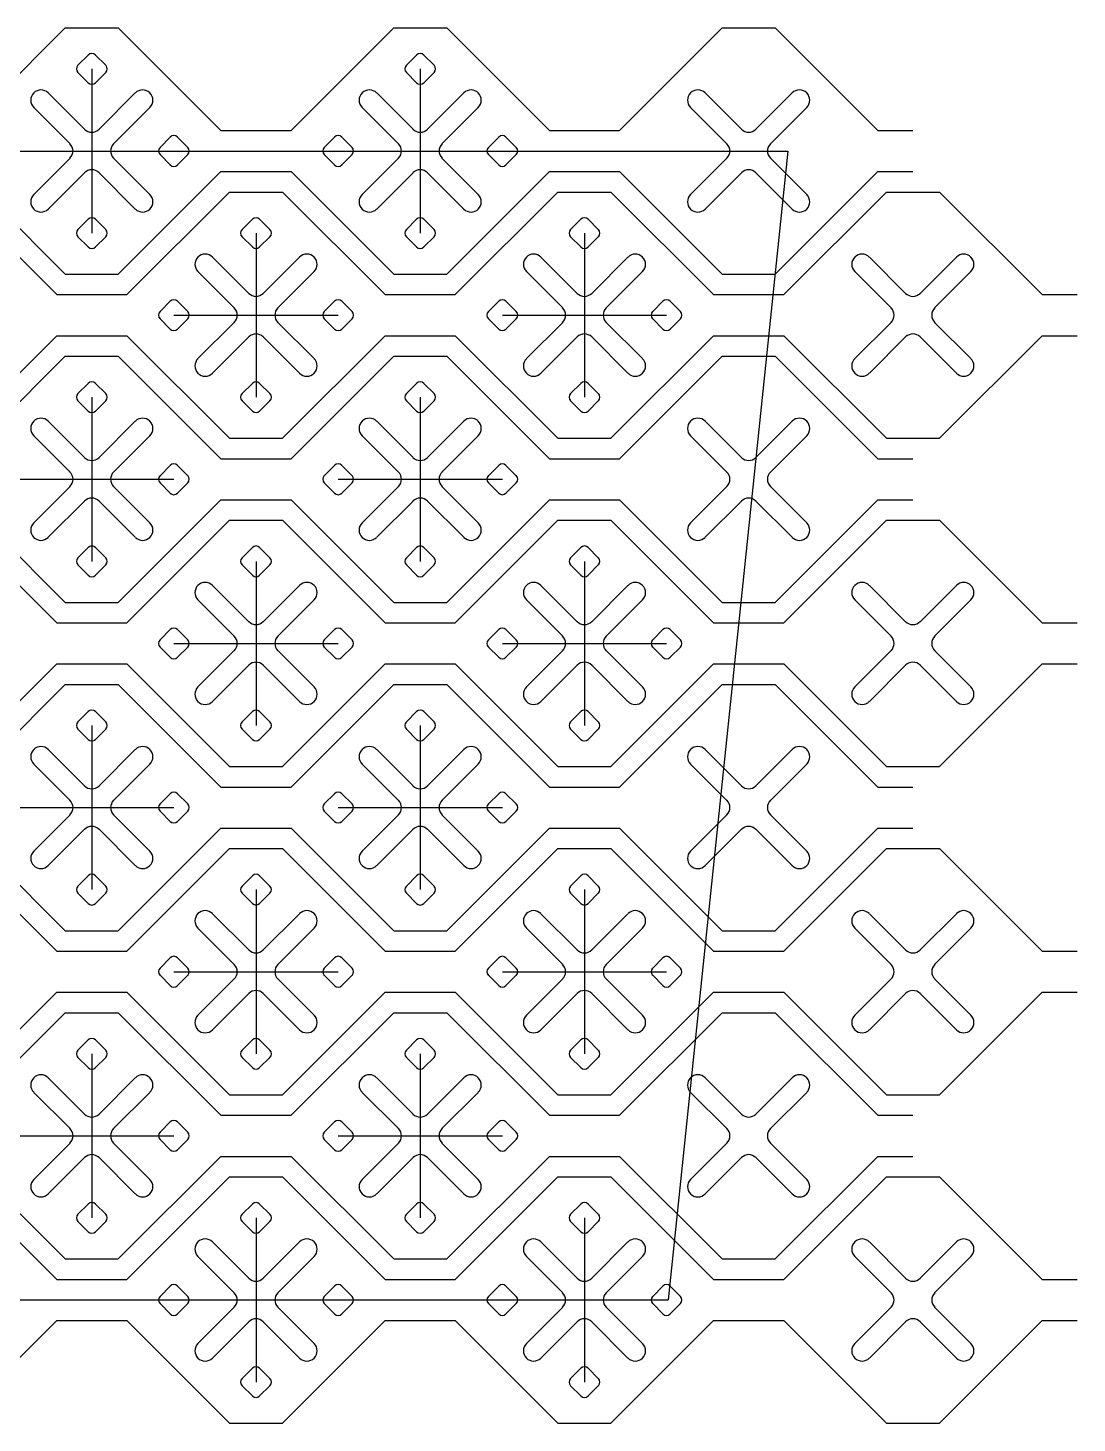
# Model space of a CAD drawing. Extents: x 78 to 102, y -3.5 to 13.5.
# Drawn here: x 89.22 to 102, y -3.5 to 13.5 of the extents above; entities that cross this region are included whole.
import ezdxf

# ---------------------------------------------------------------- set-up
doc = ezdxf.new("R2010")
doc.units = 0
doc.header["$MEASUREMENT"] = 0
doc.layers.add('LAYER1', color=7, linetype='Continuous')

msp = doc.modelspace()

# ---------------------------------------------------------------- linework, layer by layer
at = {"layer": 'LAYER1', "color": 7, "linetype": 'Continuous', "lineweight": 25}
for p, q in [((88.427, 12.25), (89.677, 13.5)), ((89.677, 13.5), (90.323, 13.5)), ((90.323, 13.5), (91.573, 12.25)), ((92.427, 12.25), (93.677, 13.5)), ((93.677, 13.5), (94.323, 13.5)), ((94.323, 13.5), (95.573, 12.25)), ((96.427, 12.25), (97.677, 13.5)), ((97.677, 13.5), (98.323, 13.5)), ((98.323, 13.5), (99.573, 12.25)), ((89.831, 13.044), (89.956, 13.169)), ((90.044, 13.169), (90.169, 13.044)), ((93.831, 13.044), (93.956, 13.169)), ((94.044, 13.169), (94.169, 13.044)), ((89.956, 12.831), (89.831, 12.956)), ((90, 13), (90, 11)), ((90.169, 12.956), (90.044, 12.831)), ((93.956, 12.831), (93.831, 12.956)), ((94, 13), (94, 11)), ((94.169, 12.956), (94.044, 12.831)), ((89.47, 12.707), (89.912, 12.265)), ((90.53, 12.707), (90.088, 12.265)), ((93.47, 12.707), (93.912, 12.265)), ((94.53, 12.707), (94.088, 12.265)), ((97.47, 12.707), (97.912, 12.265)), ((98.53, 12.707), (98.088, 12.265)), ((89.293, 12.53), (89.735, 12.088)), ((90.707, 12.53), (90.265, 12.088)), ((93.293, 12.53), (93.735, 12.088)), ((94.707, 12.53), (94.265, 12.088)), ((97.293, 12.53), (97.735, 12.088)), ((98.707, 12.53), (98.265, 12.088)), ((91.573, 12.25), (92, 12.25)), ((92, 12.25), (92.427, 12.25)), ((95.573, 12.25), (96, 12.25)), ((96, 12.25), (96.427, 12.25)), ((99.573, 12.25), (100, 12.25)), ((90.831, 12.044), (90.956, 12.169)), ((91.044, 12.169), (91.169, 12.044)), ((92.831, 12.044), (92.956, 12.169)), ((93.044, 12.169), (93.169, 12.044)), ((94.831, 12.044), (94.956, 12.169)), ((95.044, 12.169), (95.169, 12.044)), ((81.521, 12), (98.479, 12)), ((89, 12), (91, 12)), ((89.293, 11.47), (89.735, 11.912)), ((90.707, 11.47), (90.265, 11.912)), ((90.956, 11.831), (90.831, 11.956)), ((91.169, 11.956), (91.044, 11.831)), ((92.956, 11.831), (92.831, 11.956)), ((93, 12), (95, 12)), ((93.169, 11.956), (93.044, 11.831)), ((93.293, 11.47), (93.735, 11.912)), ((94.707, 11.47), (94.265, 11.912)), ((94.956, 11.831), (94.831, 11.956)), ((95.169, 11.956), (95.044, 11.831)), ((98.479, 12), (97.021, -2)), ((97.293, 11.47), (97.735, 11.912)), ((98.707, 11.47), (98.265, 11.912)), ((89.677, 10.5), (88.427, 11.75)), ((89.47, 11.293), (89.912, 11.735)), ((90.53, 11.293), (90.088, 11.735)), ((91.573, 11.75), (90.323, 10.5)), ((91.573, 11.75), (92, 11.75)), ((92, 11.75), (92.427, 11.75)), ((93.677, 10.5), (92.427, 11.75)), ((93.47, 11.293), (93.912, 11.735)), ((94.53, 11.293), (94.088, 11.735)), ((95.573, 11.75), (94.323, 10.5)), ((95.573, 11.75), (96, 11.75)), ((96, 11.75), (96.427, 11.75)), ((97.677, 10.5), (96.427, 11.75)), ((97.47, 11.293), (97.912, 11.735)), ((98.53, 11.293), (98.088, 11.735)), ((99.573, 11.75), (98.323, 10.5)), ((99.573, 11.75), (100, 11.75)), ((88.323, 11.5), (89.573, 10.25)), ((90.427, 10.25), (91.677, 11.5)), ((91.677, 11.5), (92.323, 11.5)), ((92.323, 11.5), (93.573, 10.25)), ((94.427, 10.25), (95.677, 11.5)), ((95.677, 11.5), (96.323, 11.5)), ((96.323, 11.5), (97.573, 10.25)), ((98.427, 10.25), (99.677, 11.5)), ((99.677, 11.5), (100.323, 11.5)), ((100.323, 11.5), (101.573, 10.25)), ((89.831, 11.044), (89.956, 11.169)), ((90.044, 11.169), (90.169, 11.044)), ((91.831, 11.044), (91.956, 11.169)), ((92.044, 11.169), (92.169, 11.044)), ((93.831, 11.044), (93.956, 11.169)), ((94.044, 11.169), (94.169, 11.044)), ((95.831, 11.044), (95.956, 11.169)), ((96.044, 11.169), (96.169, 11.044)), ((89.956, 10.831), (89.831, 10.956)), ((90.169, 10.956), (90.044, 10.831)), ((91.956, 10.831), (91.831, 10.956)), ((92, 11), (92, 9)), ((92.169, 10.956), (92.044, 10.831)), ((93.956, 10.831), (93.831, 10.956)), ((94.169, 10.956), (94.044, 10.831)), ((95.956, 10.831), (95.831, 10.956)), ((96, 11), (96, 9)), ((96.169, 10.956), (96.044, 10.831)), ((91.47, 10.707), (91.912, 10.265)), ((92.53, 10.707), (92.088, 10.265)), ((95.47, 10.707), (95.912, 10.265)), ((96.53, 10.707), (96.088, 10.265)), ((99.47, 10.707), (99.912, 10.265)), ((100.53, 10.707), (100.088, 10.265)), ((89.677, 10.5), (90.323, 10.5)), ((91.293, 10.53), (91.735, 10.088)), ((92.707, 10.53), (92.265, 10.088)), ((93.677, 10.5), (94.323, 10.5)), ((95.293, 10.53), (95.735, 10.088)), ((96.707, 10.53), (96.265, 10.088)), ((97.677, 10.5), (98.323, 10.5)), ((99.293, 10.53), (99.735, 10.088)), ((100.707, 10.53), (100.265, 10.088)), ((89.573, 10.25), (90, 10.25)), ((90, 10.25), (90.427, 10.25)), ((93.573, 10.25), (94, 10.25)), ((94, 10.25), (94.427, 10.25)), ((97.573, 10.25), (98, 10.25)), ((98, 10.25), (98.427, 10.25)), ((101.573, 10.25), (102, 10.25)), ((90.831, 10.044), (90.956, 10.169)), ((91.044, 10.169), (91.169, 10.044)), ((92.831, 10.044), (92.956, 10.169)), ((93.044, 10.169), (93.169, 10.044)), ((94.831, 10.044), (94.956, 10.169)), ((95.044, 10.169), (95.169, 10.044)), ((96.831, 10.044), (96.956, 10.169)), ((97.044, 10.169), (97.169, 10.044)), ((90.956, 9.831), (90.831, 9.956)), ((91, 10), (93, 10)), ((91.169, 9.956), (91.044, 9.831)), ((91.293, 9.47), (91.735, 9.912)), ((92.707, 9.47), (92.265, 9.912)), ((92.956, 9.831), (92.831, 9.956)), ((93.169, 9.956), (93.044, 9.831)), ((94.956, 9.831), (94.831, 9.956)), ((95, 10), (97, 10)), ((95.169, 9.956), (95.044, 9.831)), ((95.293, 9.47), (95.735, 9.912)), ((96.707, 9.47), (96.265, 9.912)), ((96.956, 9.831), (96.831, 9.956)), ((97.169, 9.956), (97.044, 9.831)), ((99.293, 9.47), (99.735, 9.912)), ((100.707, 9.47), (100.265, 9.912)), ((89.573, 9.75), (88.323, 8.5)), ((89.573, 9.75), (90, 9.75)), ((90, 9.75), (90.427, 9.75)), ((91.677, 8.5), (90.427, 9.75)), ((91.47, 9.293), (91.912, 9.735)), ((92.53, 9.293), (92.088, 9.735)), ((93.573, 9.75), (92.323, 8.5)), ((93.573, 9.75), (94, 9.75)), ((94, 9.75), (94.427, 9.75)), ((95.677, 8.5), (94.427, 9.75)), ((95.47, 9.293), (95.912, 9.735)), ((96.53, 9.293), (96.088, 9.735)), ((97.573, 9.75), (96.323, 8.5)), ((97.573, 9.75), (98, 9.75)), ((98, 9.75), (98.427, 9.75)), ((99.677, 8.5), (98.427, 9.75)), ((99.47, 9.293), (99.912, 9.735)), ((100.53, 9.293), (100.088, 9.735)), ((101.573, 9.75), (100.323, 8.5)), ((101.573, 9.75), (102, 9.75)), ((88.427, 8.25), (89.677, 9.5)), ((89.677, 9.5), (90.323, 9.5)), ((90.323, 9.5), (91.573, 8.25)), ((92.427, 8.25), (93.677, 9.5)), ((93.677, 9.5), (94.323, 9.5)), ((94.323, 9.5), (95.573, 8.25)), ((96.427, 8.25), (97.677, 9.5)), ((97.677, 9.5), (98.323, 9.5)), ((98.323, 9.5), (99.573, 8.25)), ((89.831, 9.044), (89.956, 9.169)), ((90.044, 9.169), (90.169, 9.044)), ((91.831, 9.044), (91.956, 9.169)), ((92.044, 9.169), (92.169, 9.044)), ((93.831, 9.044), (93.956, 9.169)), ((94.044, 9.169), (94.169, 9.044)), ((95.831, 9.044), (95.956, 9.169)), ((96.044, 9.169), (96.169, 9.044)), ((89.956, 8.831), (89.831, 8.956)), ((90, 9), (90, 7)), ((90.169, 8.956), (90.044, 8.831)), ((91.956, 8.831), (91.831, 8.956)), ((92.169, 8.956), (92.044, 8.831)), ((93.956, 8.831), (93.831, 8.956)), ((94, 9), (94, 7)), ((94.169, 8.956), (94.044, 8.831)), ((95.956, 8.831), (95.831, 8.956)), ((96.169, 8.956), (96.044, 8.831)), ((89.47, 8.707), (89.912, 8.265)), ((90.53, 8.707), (90.088, 8.265)), ((93.47, 8.707), (93.912, 8.265)), ((94.53, 8.707), (94.088, 8.265)), ((97.47, 8.707), (97.912, 8.265)), ((98.53, 8.707), (98.088, 8.265)), ((89.293, 8.53), (89.735, 8.088)), ((90.707, 8.53), (90.265, 8.088)), ((93.293, 8.53), (93.735, 8.088)), ((94.707, 8.53), (94.265, 8.088)), ((97.293, 8.53), (97.735, 8.088)), ((98.707, 8.53), (98.265, 8.088)), ((91.677, 8.5), (92.323, 8.5)), ((95.677, 8.5), (96.323, 8.5)), ((99.677, 8.5), (100.323, 8.5)), ((90.831, 8.044), (90.956, 8.169)), ((91.044, 8.169), (91.169, 8.044)), ((91.573, 8.25), (92, 8.25)), ((92, 8.25), (92.427, 8.25)), ((92.831, 8.044), (92.956, 8.169)), ((93.044, 8.169), (93.169, 8.044)), ((94.831, 8.044), (94.956, 8.169)), ((95.044, 8.169), (95.169, 8.044)), ((95.573, 8.25), (96, 8.25)), ((96, 8.25), (96.427, 8.25)), ((99.573, 8.25), (100, 8.25)), ((89, 8), (91, 8)), ((93, 8), (95, 8)), ((89.293, 7.47), (89.735, 7.912)), ((90.707, 7.47), (90.265, 7.912)), ((90.956, 7.831), (90.831, 7.956)), ((91.169, 7.956), (91.044, 7.831)), ((92.956, 7.831), (92.831, 7.956)), ((93.169, 7.956), (93.044, 7.831)), ((93.293, 7.47), (93.735, 7.912)), ((94.707, 7.47), (94.265, 7.912)), ((94.956, 7.831), (94.831, 7.956)), ((95.169, 7.956), (95.044, 7.831)), ((97.293, 7.47), (97.735, 7.912)), ((98.707, 7.47), (98.265, 7.912)), ((89.677, 6.5), (88.427, 7.75)), ((89.47, 7.293), (89.912, 7.735)), ((90.53, 7.293), (90.088, 7.735)), ((91.573, 7.75), (90.323, 6.5)), ((91.573, 7.75), (92, 7.75)), ((92, 7.75), (92.427, 7.75)), ((93.677, 6.5), (92.427, 7.75)), ((93.47, 7.293), (93.912, 7.735)), ((94.53, 7.293), (94.088, 7.735)), ((95.573, 7.75), (94.323, 6.5)), ((95.573, 7.75), (96, 7.75)), ((96, 7.75), (96.427, 7.75)), ((97.677, 6.5), (96.427, 7.75)), ((97.47, 7.293), (97.912, 7.735)), ((98.53, 7.293), (98.088, 7.735)), ((99.573, 7.75), (98.323, 6.5)), ((99.573, 7.75), (100, 7.75)), ((88.323, 7.5), (89.573, 6.25)), ((90.427, 6.25), (91.677, 7.5)), ((91.677, 7.5), (92.323, 7.5)), ((92.323, 7.5), (93.573, 6.25)), ((94.427, 6.25), (95.677, 7.5)), ((95.677, 7.5), (96.323, 7.5)), ((96.323, 7.5), (97.573, 6.25)), ((98.427, 6.25), (99.677, 7.5)), ((99.677, 7.5), (100.323, 7.5)), ((100.323, 7.5), (101.573, 6.25)), ((89.831, 7.044), (89.956, 7.169)), ((90.044, 7.169), (90.169, 7.044)), ((91.831, 7.044), (91.956, 7.169)), ((92.044, 7.169), (92.169, 7.044)), ((93.831, 7.044), (93.956, 7.169)), ((94.044, 7.169), (94.169, 7.044)), ((95.831, 7.044), (95.956, 7.169)), ((96.044, 7.169), (96.169, 7.044)), ((92, 7), (92, 5)), ((96, 7), (96, 5)), ((89.956, 6.831), (89.831, 6.956)), ((90.169, 6.956), (90.044, 6.831)), ((91.956, 6.831), (91.831, 6.956)), ((92.169, 6.956), (92.044, 6.831)), ((93.956, 6.831), (93.831, 6.956)), ((94.169, 6.956), (94.044, 6.831)), ((95.956, 6.831), (95.831, 6.956)), ((96.169, 6.956), (96.044, 6.831)), ((91.47, 6.707), (91.912, 6.265)), ((92.53, 6.707), (92.088, 6.265)), ((95.47, 6.707), (95.912, 6.265)), ((96.53, 6.707), (96.088, 6.265)), ((99.47, 6.707), (99.912, 6.265)), ((100.53, 6.707), (100.088, 6.265)), ((89.677, 6.5), (90.323, 6.5)), ((91.293, 6.53), (91.735, 6.088)), ((92.707, 6.53), (92.265, 6.088)), ((93.677, 6.5), (94.323, 6.5)), ((95.293, 6.53), (95.735, 6.088)), ((96.707, 6.53), (96.265, 6.088)), ((97.677, 6.5), (98.323, 6.5)), ((99.293, 6.53), (99.735, 6.088)), ((100.707, 6.53), (100.265, 6.088)), ((89.573, 6.25), (90, 6.25)), ((90, 6.25), (90.427, 6.25)), ((90.831, 6.044), (90.956, 6.169)), ((91.044, 6.169), (91.169, 6.044)), ((92.831, 6.044), (92.956, 6.169)), ((93.044, 6.169), (93.169, 6.044)), ((93.573, 6.25), (94, 6.25)), ((94, 6.25), (94.427, 6.25)), ((94.831, 6.044), (94.956, 6.169)), ((95.044, 6.169), (95.169, 6.044)), ((96.831, 6.044), (96.956, 6.169)), ((97.044, 6.169), (97.169, 6.044)), ((97.573, 6.25), (98, 6.25)), ((98, 6.25), (98.427, 6.25)), ((101.573, 6.25), (102, 6.25)), ((90.956, 5.831), (90.831, 5.956)), ((91, 6), (93, 6)), ((91.169, 5.956), (91.044, 5.831)), ((92.956, 5.831), (92.831, 5.956)), ((93.169, 5.956), (93.044, 5.831)), ((94.956, 5.831), (94.831, 5.956)), ((95, 6), (97, 6)), ((95.169, 5.956), (95.044, 5.831)), ((96.956, 5.831), (96.831, 5.956)), ((97.169, 5.956), (97.044, 5.831)), ((91.293, 5.47), (91.735, 5.912)), ((92.707, 5.47), (92.265, 5.912)), ((95.293, 5.47), (95.735, 5.912)), ((96.707, 5.47), (96.265, 5.912)), ((99.293, 5.47), (99.735, 5.912)), ((100.707, 5.47), (100.265, 5.912)), ((89.573, 5.75), (88.323, 4.5)), ((89.573, 5.75), (90, 5.75)), ((90, 5.75), (90.427, 5.75)), ((91.677, 4.5), (90.427, 5.75)), ((91.47, 5.293), (91.912, 5.735)), ((92.53, 5.293), (92.088, 5.735)), ((93.573, 5.75), (92.323, 4.5)), ((93.573, 5.75), (94, 5.75)), ((94, 5.75), (94.427, 5.75)), ((95.677, 4.5), (94.427, 5.75)), ((95.47, 5.293), (95.912, 5.735)), ((96.53, 5.293), (96.088, 5.735)), ((97.573, 5.75), (96.323, 4.5)), ((97.573, 5.75), (98, 5.75)), ((98, 5.75), (98.427, 5.75)), ((99.677, 4.5), (98.427, 5.75)), ((99.47, 5.293), (99.912, 5.735)), ((100.53, 5.293), (100.088, 5.735)), ((101.573, 5.75), (100.323, 4.5)), ((101.573, 5.75), (102, 5.75)), ((88.427, 4.25), (89.677, 5.5)), ((89.677, 5.5), (90.323, 5.5)), ((90.323, 5.5), (91.573, 4.25)), ((92.427, 4.25), (93.677, 5.5)), ((93.677, 5.5), (94.323, 5.5)), ((94.323, 5.5), (95.573, 4.25)), ((96.427, 4.25), (97.677, 5.5)), ((97.677, 5.5), (98.323, 5.5)), ((98.323, 5.5), (99.573, 4.25)), ((89.831, 5.044), (89.956, 5.169)), ((90.044, 5.169), (90.169, 5.044)), ((91.831, 5.044), (91.956, 5.169)), ((92.044, 5.169), (92.169, 5.044)), ((93.831, 5.044), (93.956, 5.169)), ((94.044, 5.169), (94.169, 5.044)), ((95.831, 5.044), (95.956, 5.169)), ((96.044, 5.169), (96.169, 5.044)), ((89.956, 4.831), (89.831, 4.956)), ((90, 5), (90, 3)), ((90.169, 4.956), (90.044, 4.831)), ((91.956, 4.831), (91.831, 4.956)), ((92.169, 4.956), (92.044, 4.831)), ((93.956, 4.831), (93.831, 4.956)), ((94, 5), (94, 3)), ((94.169, 4.956), (94.044, 4.831)), ((95.956, 4.831), (95.831, 4.956)), ((96.169, 4.956), (96.044, 4.831)), ((89.47, 4.707), (89.912, 4.265)), ((90.53, 4.707), (90.088, 4.265)), ((93.47, 4.707), (93.912, 4.265)), ((94.53, 4.707), (94.088, 4.265)), ((97.47, 4.707), (97.912, 4.265)), ((98.53, 4.707), (98.088, 4.265)), ((89.293, 4.53), (89.735, 4.088)), ((90.707, 4.53), (90.265, 4.088)), ((91.677, 4.5), (92.323, 4.5)), ((93.293, 4.53), (93.735, 4.088)), ((94.707, 4.53), (94.265, 4.088)), ((95.677, 4.5), (96.323, 4.5)), ((97.293, 4.53), (97.735, 4.088)), ((98.707, 4.53), (98.265, 4.088)), ((99.677, 4.5), (100.323, 4.5)), ((90.831, 4.044), (90.956, 4.169)), ((91.044, 4.169), (91.169, 4.044)), ((91.573, 4.25), (92, 4.25)), ((92, 4.25), (92.427, 4.25)), ((92.831, 4.044), (92.956, 4.169)), ((93.044, 4.169), (93.169, 4.044)), ((94.831, 4.044), (94.956, 4.169)), ((95.044, 4.169), (95.169, 4.044)), ((95.573, 4.25), (96, 4.25)), ((96, 4.25), (96.427, 4.25)), ((99.573, 4.25), (100, 4.25)), ((89, 4), (91, 4)), ((89.293, 3.47), (89.735, 3.912)), ((90.707, 3.47), (90.265, 3.912)), ((90.956, 3.831), (90.831, 3.956)), ((91.169, 3.956), (91.044, 3.831)), ((92.956, 3.831), (92.831, 3.956)), ((93, 4), (95, 4)), ((93.169, 3.956), (93.044, 3.831)), ((93.293, 3.47), (93.735, 3.912)), ((94.707, 3.47), (94.265, 3.912)), ((94.956, 3.831), (94.831, 3.956)), ((95.169, 3.956), (95.044, 3.831)), ((97.293, 3.47), (97.735, 3.912)), ((98.707, 3.47), (98.265, 3.912)), ((89.677, 2.5), (88.427, 3.75)), ((91.573, 3.75), (90.323, 2.5)), ((91.573, 3.75), (92, 3.75)), ((92, 3.75), (92.427, 3.75)), ((93.677, 2.5), (92.427, 3.75)), ((95.573, 3.75), (94.323, 2.5)), ((95.573, 3.75), (96, 3.75)), ((96, 3.75), (96.427, 3.75)), ((97.677, 2.5), (96.427, 3.75)), ((99.573, 3.75), (98.323, 2.5)), ((99.573, 3.75), (100, 3.75)), ((89.47, 3.293), (89.912, 3.735)), ((90.53, 3.293), (90.088, 3.735)), ((93.47, 3.293), (93.912, 3.735)), ((94.53, 3.293), (94.088, 3.735)), ((97.47, 3.293), (97.912, 3.735)), ((98.53, 3.293), (98.088, 3.735)), ((88.323, 3.5), (89.573, 2.25)), ((90.427, 2.25), (91.677, 3.5)), ((91.677, 3.5), (92.323, 3.5)), ((92.323, 3.5), (93.573, 2.25)), ((94.427, 2.25), (95.677, 3.5)), ((95.677, 3.5), (96.323, 3.5)), ((96.323, 3.5), (97.573, 2.25)), ((98.427, 2.25), (99.677, 3.5)), ((99.677, 3.5), (100.323, 3.5)), ((100.323, 3.5), (101.573, 2.25)), ((89.831, 3.044), (89.956, 3.169)), ((90.044, 3.169), (90.169, 3.044)), ((91.831, 3.044), (91.956, 3.169)), ((92.044, 3.169), (92.169, 3.044)), ((93.831, 3.044), (93.956, 3.169)), ((94.044, 3.169), (94.169, 3.044)), ((95.831, 3.044), (95.956, 3.169)), ((96.044, 3.169), (96.169, 3.044)), ((89.956, 2.831), (89.831, 2.956)), ((90.169, 2.956), (90.044, 2.831)), ((91.956, 2.831), (91.831, 2.956)), ((92, 3), (92, 1)), ((92.169, 2.956), (92.044, 2.831)), ((93.956, 2.831), (93.831, 2.956)), ((94.169, 2.956), (94.044, 2.831)), ((95.956, 2.831), (95.831, 2.956)), ((96, 3), (96, 1)), ((96.169, 2.956), (96.044, 2.831)), ((91.47, 2.707), (91.912, 2.265)), ((92.53, 2.707), (92.088, 2.265)), ((95.47, 2.707), (95.912, 2.265)), ((96.53, 2.707), (96.088, 2.265)), ((99.47, 2.707), (99.912, 2.265)), ((100.53, 2.707), (100.088, 2.265)), ((89.677, 2.5), (90.323, 2.5)), ((91.293, 2.53), (91.735, 2.088)), ((92.707, 2.53), (92.265, 2.088)), ((93.677, 2.5), (94.323, 2.5)), ((95.293, 2.53), (95.735, 2.088)), ((96.707, 2.53), (96.265, 2.088)), ((97.677, 2.5), (98.323, 2.5)), ((99.293, 2.53), (99.735, 2.088)), ((100.707, 2.53), (100.265, 2.088)), ((89.573, 2.25), (90, 2.25)), ((90, 2.25), (90.427, 2.25)), ((93.573, 2.25), (94, 2.25)), ((94, 2.25), (94.427, 2.25)), ((97.573, 2.25), (98, 2.25)), ((98, 2.25), (98.427, 2.25)), ((101.573, 2.25), (102, 2.25)), ((90.831, 2.044), (90.956, 2.169)), ((91.044, 2.169), (91.169, 2.044)), ((92.831, 2.044), (92.956, 2.169)), ((93.044, 2.169), (93.169, 2.044)), ((94.831, 2.044), (94.956, 2.169)), ((95.044, 2.169), (95.169, 2.044)), ((96.831, 2.044), (96.956, 2.169)), ((97.044, 2.169), (97.169, 2.044)), ((90.956, 1.831), (90.831, 1.956)), ((91, 2), (93, 2)), ((91.169, 1.956), (91.044, 1.831)), ((91.293, 1.47), (91.735, 1.912)), ((92.707, 1.47), (92.265, 1.912)), ((92.956, 1.831), (92.831, 1.956)), ((93.169, 1.956), (93.044, 1.831)), ((94.956, 1.831), (94.831, 1.956)), ((95, 2), (97, 2)), ((95.169, 1.956), (95.044, 1.831)), ((95.293, 1.47), (95.735, 1.912)), ((96.707, 1.47), (96.265, 1.912)), ((96.956, 1.831), (96.831, 1.956)), ((97.169, 1.956), (97.044, 1.831)), ((99.293, 1.47), (99.735, 1.912)), ((100.707, 1.47), (100.265, 1.912)), ((89.573, 1.75), (88.323, 0.5)), ((89.573, 1.75), (90, 1.75)), ((90, 1.75), (90.427, 1.75)), ((91.677, 0.5), (90.427, 1.75)), ((91.47, 1.293), (91.912, 1.735)), ((92.53, 1.293), (92.088, 1.735)), ((93.573, 1.75), (92.323, 0.5)), ((93.573, 1.75), (94, 1.75)), ((94, 1.75), (94.427, 1.75)), ((95.677, 0.5), (94.427, 1.75)), ((95.47, 1.293), (95.912, 1.735)), ((96.53, 1.293), (96.088, 1.735)), ((97.573, 1.75), (96.323, 0.5)), ((97.573, 1.75), (98, 1.75)), ((98, 1.75), (98.427, 1.75)), ((99.677, 0.5), (98.427, 1.75)), ((99.47, 1.293), (99.912, 1.735)), ((100.53, 1.293), (100.088, 1.735)), ((101.573, 1.75), (100.323, 0.5)), ((101.573, 1.75), (102, 1.75)), ((88.427, 0.25), (89.677, 1.5)), ((89.677, 1.5), (90.323, 1.5)), ((90.323, 1.5), (91.573, 0.25)), ((92.427, 0.25), (93.677, 1.5)), ((93.677, 1.5), (94.323, 1.5)), ((94.323, 1.5), (95.573, 0.25)), ((96.427, 0.25), (97.677, 1.5)), ((97.677, 1.5), (98.323, 1.5)), ((98.323, 1.5), (99.573, 0.25)), ((89.831, 1.044), (89.956, 1.169)), ((90.044, 1.169), (90.169, 1.044)), ((91.831, 1.044), (91.956, 1.169)), ((92.044, 1.169), (92.169, 1.044)), ((93.831, 1.044), (93.956, 1.169)), ((94.044, 1.169), (94.169, 1.044)), ((95.831, 1.044), (95.956, 1.169)), ((96.044, 1.169), (96.169, 1.044)), ((89.956, 0.831), (89.831, 0.956)), ((90, 1), (90, -1)), ((90.169, 0.956), (90.044, 0.831)), ((91.956, 0.831), (91.831, 0.956)), ((92.169, 0.956), (92.044, 0.831)), ((93.956, 0.831), (93.831, 0.956)), ((94, 1), (94, -1)), ((94.169, 0.956), (94.044, 0.831)), ((95.956, 0.831), (95.831, 0.956)), ((96.169, 0.956), (96.044, 0.831)), ((89.47, 0.707), (89.912, 0.265)), ((90.53, 0.707), (90.088, 0.265)), ((93.47, 0.707), (93.912, 0.265)), ((94.53, 0.707), (94.088, 0.265)), ((97.47, 0.707), (97.912, 0.265)), ((98.53, 0.707), (98.088, 0.265)), ((89.293, 0.53), (89.735, 0.088)), ((90.707, 0.53), (90.265, 0.088)), ((93.293, 0.53), (93.735, 0.088)), ((94.707, 0.53), (94.265, 0.088)), ((97.293, 0.53), (97.735, 0.088)), ((98.707, 0.53), (98.265, 0.088)), ((91.677, 0.5), (92.323, 0.5)), ((95.677, 0.5), (96.323, 0.5)), ((99.677, 0.5), (100.323, 0.5)), ((91.573, 0.25), (92, 0.25)), ((92, 0.25), (92.427, 0.25)), ((95.573, 0.25), (96, 0.25)), ((96, 0.25), (96.427, 0.25)), ((99.573, 0.25), (100, 0.25)), ((89, 0), (91, 0)), ((90.831, 0.044), (90.956, 0.169)), ((91.044, 0.169), (91.169, 0.044)), ((92.831, 0.044), (92.956, 0.169)), ((93, 0), (95, 0)), ((93.044, 0.169), (93.169, 0.044)), ((94.831, 0.044), (94.956, 0.169)), ((95.044, 0.169), (95.169, 0.044)), ((89.293, -0.53), (89.735, -0.088)), ((90.707, -0.53), (90.265, -0.088)), ((90.956, -0.169), (90.831, -0.044)), ((91.169, -0.044), (91.044, -0.169)), ((92.956, -0.169), (92.831, -0.044)), ((93.169, -0.044), (93.044, -0.169)), ((93.293, -0.53), (93.735, -0.088)), ((94.707, -0.53), (94.265, -0.088)), ((94.956, -0.169), (94.831, -0.044)), ((95.169, -0.044), (95.044, -0.169)), ((97.293, -0.53), (97.735, -0.088)), ((98.707, -0.53), (98.265, -0.088)), ((89.677, -1.5), (88.427, -0.25)), ((89.47, -0.707), (89.912, -0.265)), ((90.53, -0.707), (90.088, -0.265)), ((91.573, -0.25), (90.323, -1.5)), ((91.573, -0.25), (92, -0.25)), ((92, -0.25), (92.427, -0.25)), ((93.677, -1.5), (92.427, -0.25)), ((93.47, -0.707), (93.912, -0.265)), ((94.53, -0.707), (94.088, -0.265)), ((95.573, -0.25), (94.323, -1.5)), ((95.573, -0.25), (96, -0.25)), ((96, -0.25), (96.427, -0.25)), ((97.677, -1.5), (96.427, -0.25)), ((97.47, -0.707), (97.912, -0.265)), ((98.53, -0.707), (98.088, -0.265)), ((99.573, -0.25), (98.323, -1.5)), ((99.573, -0.25), (100, -0.25)), ((88.323, -0.5), (89.573, -1.75)), ((90.427, -1.75), (91.677, -0.5)), ((91.677, -0.5), (92.323, -0.5)), ((92.323, -0.5), (93.573, -1.75)), ((94.427, -1.75), (95.677, -0.5)), ((95.677, -0.5), (96.323, -0.5)), ((96.323, -0.5), (97.573, -1.75)), ((98.427, -1.75), (99.677, -0.5)), ((99.677, -0.5), (100.323, -0.5)), ((100.323, -0.5), (101.573, -1.75)), ((89.831, -0.956), (89.956, -0.831)), ((90.044, -0.831), (90.169, -0.956)), ((91.831, -0.956), (91.956, -0.831)), ((92.044, -0.831), (92.169, -0.956)), ((93.831, -0.956), (93.956, -0.831)), ((94.044, -0.831), (94.169, -0.956)), ((95.831, -0.956), (95.956, -0.831)), ((96.044, -0.831), (96.169, -0.956)), ((92, -1), (92, -3)), ((96, -1), (96, -3)), ((89.956, -1.169), (89.831, -1.044)), ((90.169, -1.044), (90.044, -1.169)), ((91.956, -1.169), (91.831, -1.044)), ((92.169, -1.044), (92.044, -1.169)), ((93.956, -1.169), (93.831, -1.044)), ((94.169, -1.044), (94.044, -1.169)), ((95.956, -1.169), (95.831, -1.044)), ((96.169, -1.044), (96.044, -1.169)), ((91.47, -1.293), (91.912, -1.735)), ((92.53, -1.293), (92.088, -1.735)), ((95.47, -1.293), (95.912, -1.735)), ((96.53, -1.293), (96.088, -1.735)), ((99.47, -1.293), (99.912, -1.735)), ((100.53, -1.293), (100.088, -1.735)), ((89.677, -1.5), (90.323, -1.5)), ((91.293, -1.47), (91.735, -1.912)), ((92.707, -1.47), (92.265, -1.912)), ((93.677, -1.5), (94.323, -1.5)), ((95.293, -1.47), (95.735, -1.912)), ((96.707, -1.47), (96.265, -1.912)), ((97.677, -1.5), (98.323, -1.5)), ((99.293, -1.47), (99.735, -1.912)), ((100.707, -1.47), (100.265, -1.912)), ((89.573, -1.75), (90, -1.75)), ((90, -1.75), (90.427, -1.75)), ((90.831, -1.956), (90.956, -1.831)), ((91.044, -1.831), (91.169, -1.956)), ((92.831, -1.956), (92.956, -1.831)), ((93.044, -1.831), (93.169, -1.956)), ((93.573, -1.75), (94, -1.75)), ((94, -1.75), (94.427, -1.75)), ((94.831, -1.956), (94.956, -1.831)), ((95.044, -1.831), (95.169, -1.956)), ((96.831, -1.956), (96.956, -1.831)), ((97.044, -1.831), (97.169, -1.956)), ((97.573, -1.75), (98, -1.75)), ((98, -1.75), (98.427, -1.75)), ((101.573, -1.75), (102, -1.75)), ((82.979, -2), (97.021, -2)), ((91, -2), (93, -2)), ((95, -2), (97, -2)), ((90.956, -2.169), (90.831, -2.044)), ((91.169, -2.044), (91.044, -2.169)), ((91.293, -2.53), (91.735, -2.088)), ((92.707, -2.53), (92.265, -2.088)), ((92.956, -2.169), (92.831, -2.044)), ((93.169, -2.044), (93.044, -2.169)), ((94.956, -2.169), (94.831, -2.044)), ((95.169, -2.044), (95.044, -2.169)), ((95.293, -2.53), (95.735, -2.088)), ((96.707, -2.53), (96.265, -2.088)), ((96.956, -2.169), (96.831, -2.044)), ((97.169, -2.044), (97.044, -2.169)), ((99.293, -2.53), (99.735, -2.088)), ((100.707, -2.53), (100.265, -2.088)), ((89.573, -2.25), (88.323, -3.5)), ((89.573, -2.25), (90, -2.25)), ((90, -2.25), (90.427, -2.25)), ((91.677, -3.5), (90.427, -2.25)), ((91.47, -2.707), (91.912, -2.265)), ((92.53, -2.707), (92.088, -2.265)), ((93.573, -2.25), (92.323, -3.5)), ((93.573, -2.25), (94, -2.25)), ((94, -2.25), (94.427, -2.25)), ((95.677, -3.5), (94.427, -2.25)), ((95.47, -2.707), (95.912, -2.265)), ((96.53, -2.707), (96.088, -2.265)), ((97.573, -2.25), (96.323, -3.5)), ((97.573, -2.25), (98, -2.25)), ((98, -2.25), (98.427, -2.25)), ((99.677, -3.5), (98.427, -2.25)), ((99.47, -2.707), (99.912, -2.265)), ((100.53, -2.707), (100.088, -2.265)), ((101.573, -2.25), (100.323, -3.5)), ((101.573, -2.25), (102, -2.25)), ((91.831, -2.956), (91.956, -2.831)), ((92.044, -2.831), (92.169, -2.956)), ((95.831, -2.956), (95.956, -2.831)), ((96.044, -2.831), (96.169, -2.956)), ((91.956, -3.169), (91.831, -3.044)), ((92.169, -3.044), (92.044, -3.169)), ((95.956, -3.169), (95.831, -3.044)), ((96.169, -3.044), (96.044, -3.169)), ((91.677, -3.5), (92.323, -3.5)), ((95.677, -3.5), (96.323, -3.5)), ((99.677, -3.5), (100.323, -3.5))]:
    msp.add_line(p, q, dxfattribs=at)
for centre, radius, start, end in [((90, 13.125), 0.0625, 45, 135), ((94, 13.125), 0.0625, 45, 135), ((89.875, 13), 0.0625, 135, -135), ((90.125, 13), 0.0625, -45, 45), ((93.875, 13), 0.0625, 135, -135), ((94.125, 13), 0.0625, -45, 45), ((90, 12.875), 0.0625, -135, -45), ((94, 12.875), 0.0625, -135, -45), ((89.381, 12.619), 0.125, 135, -135), ((89.381, 12.619), 0.125, 45, 135), ((90.619, 12.619), 0.125, 45, 135), ((90.619, 12.619), 0.125, -45, 45), ((93.381, 12.619), 0.125, 135, -135), ((93.381, 12.619), 0.125, 45, 135), ((94.619, 12.619), 0.125, 45, 135), ((94.619, 12.619), 0.125, -45, 45), ((97.381, 12.619), 0.125, 135, -135), ((97.381, 12.619), 0.125, 45, 135), ((98.619, 12.619), 0.125, 45, 135), ((98.619, 12.619), 0.125, -45, 45), ((90, 12.354), 0.125, -135, -45), ((94, 12.354), 0.125, -135, -45), ((98, 12.354), 0.125, -135, -45), ((89.646, 12), 0.125, -45, 45), ((90.354, 12), 0.125, 135, -135), ((91, 12.125), 0.0625, 45, 135), ((93, 12.125), 0.0625, 45, 135), ((93.646, 12), 0.125, -45, 45), ((94.354, 12), 0.125, 135, -135), ((95, 12.125), 0.0625, 45, 135), ((97.646, 12), 0.125, -45, 45), ((98.354, 12), 0.125, 135, -135), ((90.875, 12), 0.0625, 135, -135), ((91.125, 12), 0.0625, -45, 45), ((92.875, 12), 0.0625, 135, -135), ((93.125, 12), 0.0625, -45, 45), ((94.875, 12), 0.0625, 135, -135), ((95.125, 12), 0.0625, -45, 45), ((90, 11.646), 0.125, 45, 135), ((91, 11.875), 0.0625, -135, -45), ((93, 11.875), 0.0625, -135, -45), ((94, 11.646), 0.125, 45, 135), ((95, 11.875), 0.0625, -135, -45), ((98, 11.646), 0.125, 45, 135), ((89.381, 11.381), 0.125, 135, -135), ((90.619, 11.381), 0.125, -45, 45), ((93.381, 11.381), 0.125, 135, -135), ((94.619, 11.381), 0.125, -45, 45), ((97.381, 11.381), 0.125, 135, -135), ((98.619, 11.381), 0.125, -45, 45), ((89.381, 11.381), 0.125, -135, -45), ((90.619, 11.381), 0.125, -135, -45), ((93.381, 11.381), 0.125, -135, -45), ((94.619, 11.381), 0.125, -135, -45), ((97.381, 11.381), 0.125, -135, -45), ((98.619, 11.381), 0.125, -135, -45), ((90, 11.125), 0.0625, 45, 135), ((92, 11.125), 0.0625, 45, 135), ((94, 11.125), 0.0625, 45, 135), ((96, 11.125), 0.0625, 45, 135), ((89.875, 11), 0.0625, 135, -135), ((90.125, 11), 0.0625, -45, 45), ((91.875, 11), 0.0625, 135, -135), ((92.125, 11), 0.0625, -45, 45), ((93.875, 11), 0.0625, 135, -135), ((94.125, 11), 0.0625, -45, 45), ((95.875, 11), 0.0625, 135, -135), ((96.125, 11), 0.0625, -45, 45), ((90, 10.875), 0.0625, -135, -45), ((91.381, 10.619), 0.125, 45, 135), ((92, 10.875), 0.0625, -135, -45), ((92.619, 10.619), 0.125, 45, 135), ((94, 10.875), 0.0625, -135, -45), ((95.381, 10.619), 0.125, 45, 135), ((96, 10.875), 0.0625, -135, -45), ((96.619, 10.619), 0.125, 45, 135), ((99.381, 10.619), 0.125, 45, 135), ((100.619, 10.619), 0.125, 45, 135), ((91.381, 10.619), 0.125, 135, -135), ((92.619, 10.619), 0.125, -45, 45), ((95.381, 10.619), 0.125, 135, -135), ((96.619, 10.619), 0.125, -45, 45), ((99.381, 10.619), 0.125, 135, -135), ((100.619, 10.619), 0.125, -45, 45), ((92, 10.354), 0.125, -135, -45), ((96, 10.354), 0.125, -135, -45), ((100, 10.354), 0.125, -135, -45), ((90.875, 10), 0.0625, 135, -135), ((91, 10.125), 0.0625, 45, 135), ((91.125, 10), 0.0625, -45, 45), ((91.646, 10), 0.125, -45, 45), ((92.354, 10), 0.125, 135, -135), ((92.875, 10), 0.0625, 135, -135), ((93, 10.125), 0.0625, 45, 135), ((93.125, 10), 0.0625, -45, 45), ((94.875, 10), 0.0625, 135, -135), ((95, 10.125), 0.0625, 45, 135), ((95.125, 10), 0.0625, -45, 45), ((95.646, 10), 0.125, -45, 45), ((96.354, 10), 0.125, 135, -135), ((96.875, 10), 0.0625, 135, -135), ((97, 10.125), 0.0625, 45, 135), ((97.125, 10), 0.0625, -45, 45), ((99.646, 10), 0.125, -45, 45), ((100.354, 10), 0.125, 135, -135), ((91, 9.875), 0.0625, -135, -45), ((92, 9.646), 0.125, 45, 135), ((93, 9.875), 0.0625, -135, -45), ((95, 9.875), 0.0625, -135, -45), ((96, 9.646), 0.125, 45, 135), ((97, 9.875), 0.0625, -135, -45), ((100, 9.646), 0.125, 45, 135), ((91.381, 9.381), 0.125, 135, -135), ((92.619, 9.381), 0.125, -45, 45), ((95.381, 9.381), 0.125, 135, -135), ((96.619, 9.381), 0.125, -45, 45), ((99.381, 9.381), 0.125, 135, -135), ((100.619, 9.381), 0.125, -45, 45), ((90, 9.125), 0.0625, 45, 135), ((91.381, 9.381), 0.125, -135, -45), ((92, 9.125), 0.0625, 45, 135), ((92.619, 9.381), 0.125, -135, -45), ((94, 9.125), 0.0625, 45, 135), ((95.381, 9.381), 0.125, -135, -45), ((96, 9.125), 0.0625, 45, 135), ((96.619, 9.381), 0.125, -135, -45), ((99.381, 9.381), 0.125, -135, -45), ((100.619, 9.381), 0.125, -135, -45), ((89.875, 9), 0.0625, 135, -135), ((90.125, 9), 0.0625, -45, 45), ((91.875, 9), 0.0625, 135, -135), ((92.125, 9), 0.0625, -45, 45), ((93.875, 9), 0.0625, 135, -135), ((94.125, 9), 0.0625, -45, 45), ((95.875, 9), 0.0625, 135, -135), ((96.125, 9), 0.0625, -45, 45), ((89.381, 8.619), 0.125, 135, -135), ((89.381, 8.619), 0.125, 45, 135), ((90, 8.875), 0.0625, -135, -45), ((90.619, 8.619), 0.125, 45, 135), ((90.619, 8.619), 0.125, -45, 45), ((92, 8.875), 0.0625, -135, -45), ((93.381, 8.619), 0.125, 135, -135), ((93.381, 8.619), 0.125, 45, 135), ((94, 8.875), 0.0625, -135, -45), ((94.619, 8.619), 0.125, 45, 135), ((94.619, 8.619), 0.125, -45, 45), ((96, 8.875), 0.0625, -135, -45), ((97.381, 8.619), 0.125, 135, -135), ((97.381, 8.619), 0.125, 45, 135), ((98.619, 8.619), 0.125, 45, 135), ((98.619, 8.619), 0.125, -45, 45), ((90, 8.354), 0.125, -135, -45), ((91, 8.125), 0.0625, 45, 135), ((93, 8.125), 0.0625, 45, 135), ((94, 8.354), 0.125, -135, -45), ((95, 8.125), 0.0625, 45, 135), ((98, 8.354), 0.125, -135, -45), ((89.646, 8), 0.125, -45, 45), ((90.354, 8), 0.125, 135, -135), ((90.875, 8), 0.0625, 135, -135), ((91.125, 8), 0.0625, -45, 45), ((92.875, 8), 0.0625, 135, -135), ((93.125, 8), 0.0625, -45, 45), ((93.646, 8), 0.125, -45, 45), ((94.354, 8), 0.125, 135, -135), ((94.875, 8), 0.0625, 135, -135), ((95.125, 8), 0.0625, -45, 45), ((97.646, 8), 0.125, -45, 45), ((98.354, 8), 0.125, 135, -135), ((91, 7.875), 0.0625, -135, -45), ((93, 7.875), 0.0625, -135, -45), ((95, 7.875), 0.0625, -135, -45), ((90, 7.646), 0.125, 45, 135), ((94, 7.646), 0.125, 45, 135), ((98, 7.646), 0.125, 45, 135), ((89.381, 7.381), 0.125, 135, -135), ((90.619, 7.381), 0.125, -45, 45), ((93.381, 7.381), 0.125, 135, -135), ((94.619, 7.381), 0.125, -45, 45), ((97.381, 7.381), 0.125, 135, -135), ((98.619, 7.381), 0.125, -45, 45), ((89.381, 7.381), 0.125, -135, -45), ((90, 7.125), 0.0625, 45, 135), ((90.619, 7.381), 0.125, -135, -45), ((92, 7.125), 0.0625, 45, 135), ((93.381, 7.381), 0.125, -135, -45), ((94, 7.125), 0.0625, 45, 135), ((94.619, 7.381), 0.125, -135, -45), ((96, 7.125), 0.0625, 45, 135), ((97.381, 7.381), 0.125, -135, -45), ((98.619, 7.381), 0.125, -135, -45), ((89.875, 7), 0.0625, 135, -135), ((90.125, 7), 0.0625, -45, 45), ((91.875, 7), 0.0625, 135, -135), ((92.125, 7), 0.0625, -45, 45), ((93.875, 7), 0.0625, 135, -135), ((94.125, 7), 0.0625, -45, 45), ((95.875, 7), 0.0625, 135, -135), ((96.125, 7), 0.0625, -45, 45), ((90, 6.875), 0.0625, -135, -45), ((92, 6.875), 0.0625, -135, -45), ((94, 6.875), 0.0625, -135, -45), ((96, 6.875), 0.0625, -135, -45), ((91.381, 6.619), 0.125, 135, -135), ((91.381, 6.619), 0.125, 45, 135), ((92.619, 6.619), 0.125, 45, 135), ((92.619, 6.619), 0.125, -45, 45), ((95.381, 6.619), 0.125, 135, -135), ((95.381, 6.619), 0.125, 45, 135), ((96.619, 6.619), 0.125, 45, 135), ((96.619, 6.619), 0.125, -45, 45), ((99.381, 6.619), 0.125, 135, -135), ((99.381, 6.619), 0.125, 45, 135), ((100.619, 6.619), 0.125, 45, 135), ((100.619, 6.619), 0.125, -45, 45), ((91, 6.125), 0.0625, 45, 135), ((92, 6.354), 0.125, -135, -45), ((93, 6.125), 0.0625, 45, 135), ((95, 6.125), 0.0625, 45, 135), ((96, 6.354), 0.125, -135, -45), ((97, 6.125), 0.0625, 45, 135), ((100, 6.354), 0.125, -135, -45), ((90.875, 6), 0.0625, 135, -135), ((91.125, 6), 0.0625, -45, 45), ((91.646, 6), 0.125, -45, 45), ((92.354, 6), 0.125, 135, -135), ((92.875, 6), 0.0625, 135, -135), ((93.125, 6), 0.0625, -45, 45), ((94.875, 6), 0.0625, 135, -135), ((95.125, 6), 0.0625, -45, 45), ((95.646, 6), 0.125, -45, 45), ((96.354, 6), 0.125, 135, -135), ((96.875, 6), 0.0625, 135, -135), ((97.125, 6), 0.0625, -45, 45), ((99.646, 6), 0.125, -45, 45), ((100.354, 6), 0.125, 135, -135), ((91, 5.875), 0.0625, -135, -45), ((93, 5.875), 0.0625, -135, -45), ((95, 5.875), 0.0625, -135, -45), ((97, 5.875), 0.0625, -135, -45), ((92, 5.646), 0.125, 45, 135), ((96, 5.646), 0.125, 45, 135), ((100, 5.646), 0.125, 45, 135), ((91.381, 5.381), 0.125, 135, -135), ((92.619, 5.381), 0.125, -45, 45), ((95.381, 5.381), 0.125, 135, -135), ((96.619, 5.381), 0.125, -45, 45), ((99.381, 5.381), 0.125, 135, -135), ((100.619, 5.381), 0.125, -45, 45), ((91.381, 5.381), 0.125, -135, -45), ((92.619, 5.381), 0.125, -135, -45), ((95.381, 5.381), 0.125, -135, -45), ((96.619, 5.381), 0.125, -135, -45), ((99.381, 5.381), 0.125, -135, -45), ((100.619, 5.381), 0.125, -135, -45), ((90, 5.125), 0.0625, 45, 135), ((92, 5.125), 0.0625, 45, 135), ((94, 5.125), 0.0625, 45, 135), ((96, 5.125), 0.0625, 45, 135), ((89.875, 5), 0.0625, 135, -135), ((90.125, 5), 0.0625, -45, 45), ((91.875, 5), 0.0625, 135, -135), ((92.125, 5), 0.0625, -45, 45), ((93.875, 5), 0.0625, 135, -135), ((94.125, 5), 0.0625, -45, 45), ((95.875, 5), 0.0625, 135, -135), ((96.125, 5), 0.0625, -45, 45), ((90, 4.875), 0.0625, -135, -45), ((92, 4.875), 0.0625, -135, -45), ((94, 4.875), 0.0625, -135, -45), ((96, 4.875), 0.0625, -135, -45), ((89.381, 4.619), 0.125, 135, -135), ((89.381, 4.619), 0.125, 45, 135), ((90.619, 4.619), 0.125, 45, 135), ((90.619, 4.619), 0.125, -45, 45), ((93.381, 4.619), 0.125, 135, -135), ((93.381, 4.619), 0.125, 45, 135), ((94.619, 4.619), 0.125, 45, 135), ((94.619, 4.619), 0.125, -45, 45), ((97.381, 4.619), 0.125, 135, -135), ((97.381, 4.619), 0.125, 45, 135), ((98.619, 4.619), 0.125, 45, 135), ((98.619, 4.619), 0.125, -45, 45), ((90, 4.354), 0.125, -135, -45), ((94, 4.354), 0.125, -135, -45), ((98, 4.354), 0.125, -135, -45), ((89.646, 4), 0.125, -45, 45), ((90.354, 4), 0.125, 135, -135), ((91, 4.125), 0.0625, 45, 135), ((93, 4.125), 0.0625, 45, 135), ((93.646, 4), 0.125, -45, 45), ((94.354, 4), 0.125, 135, -135), ((95, 4.125), 0.0625, 45, 135), ((97.646, 4), 0.125, -45, 45), ((98.354, 4), 0.125, 135, -135), ((90.875, 4), 0.0625, 135, -135), ((91.125, 4), 0.0625, -45, 45), ((92.875, 4), 0.0625, 135, -135), ((93.125, 4), 0.0625, -45, 45), ((94.875, 4), 0.0625, 135, -135), ((95.125, 4), 0.0625, -45, 45), ((90, 3.646), 0.125, 45, 135), ((91, 3.875), 0.0625, -135, -45), ((93, 3.875), 0.0625, -135, -45), ((94, 3.646), 0.125, 45, 135), ((95, 3.875), 0.0625, -135, -45), ((98, 3.646), 0.125, 45, 135), ((89.381, 3.381), 0.125, 135, -135), ((90.619, 3.381), 0.125, -45, 45), ((93.381, 3.381), 0.125, 135, -135), ((94.619, 3.381), 0.125, -45, 45), ((97.381, 3.381), 0.125, 135, -135), ((98.619, 3.381), 0.125, -45, 45), ((89.381, 3.381), 0.125, -135, -45), ((90.619, 3.381), 0.125, -135, -45), ((93.381, 3.381), 0.125, -135, -45), ((94.619, 3.381), 0.125, -135, -45), ((97.381, 3.381), 0.125, -135, -45), ((98.619, 3.381), 0.125, -135, -45), ((90, 3.125), 0.0625, 45, 135), ((92, 3.125), 0.0625, 45, 135), ((94, 3.125), 0.0625, 45, 135), ((96, 3.125), 0.0625, 45, 135), ((89.875, 3), 0.0625, 135, -135), ((90.125, 3), 0.0625, -45, 45), ((91.875, 3), 0.0625, 135, -135), ((92.125, 3), 0.0625, -45, 45), ((93.875, 3), 0.0625, 135, -135), ((94.125, 3), 0.0625, -45, 45), ((95.875, 3), 0.0625, 135, -135), ((96.125, 3), 0.0625, -45, 45), ((90, 2.875), 0.0625, -135, -45), ((91.381, 2.619), 0.125, 45, 135), ((92, 2.875), 0.0625, -135, -45), ((92.619, 2.619), 0.125, 45, 135), ((94, 2.875), 0.0625, -135, -45), ((95.381, 2.619), 0.125, 45, 135), ((96, 2.875), 0.0625, -135, -45), ((96.619, 2.619), 0.125, 45, 135), ((99.381, 2.619), 0.125, 45, 135), ((100.619, 2.619), 0.125, 45, 135), ((91.381, 2.619), 0.125, 135, -135), ((92.619, 2.619), 0.125, -45, 45), ((95.381, 2.619), 0.125, 135, -135), ((96.619, 2.619), 0.125, -45, 45), ((99.381, 2.619), 0.125, 135, -135), ((100.619, 2.619), 0.125, -45, 45), ((92, 2.354), 0.125, -135, -45), ((96, 2.354), 0.125, -135, -45), ((100, 2.354), 0.125, -135, -45), ((90.875, 2), 0.0625, 135, -135), ((91, 2.125), 0.0625, 45, 135), ((91.125, 2), 0.0625, -45, 45), ((91.646, 2), 0.125, -45, 45), ((92.354, 2), 0.125, 135, -135), ((92.875, 2), 0.0625, 135, -135), ((93, 2.125), 0.0625, 45, 135), ((93.125, 2), 0.0625, -45, 45), ((94.875, 2), 0.0625, 135, -135), ((95, 2.125), 0.0625, 45, 135), ((95.125, 2), 0.0625, -45, 45), ((95.646, 2), 0.125, -45, 45), ((96.354, 2), 0.125, 135, -135), ((96.875, 2), 0.0625, 135, -135), ((97, 2.125), 0.0625, 45, 135), ((97.125, 2), 0.0625, -45, 45), ((99.646, 2), 0.125, -45, 45), ((100.354, 2), 0.125, 135, -135), ((91, 1.875), 0.0625, -135, -45), ((92, 1.646), 0.125, 45, 135), ((93, 1.875), 0.0625, -135, -45), ((95, 1.875), 0.0625, -135, -45), ((96, 1.646), 0.125, 45, 135), ((97, 1.875), 0.0625, -135, -45), ((100, 1.646), 0.125, 45, 135), ((91.381, 1.381), 0.125, 135, -135), ((92.619, 1.381), 0.125, -45, 45), ((95.381, 1.381), 0.125, 135, -135), ((96.619, 1.381), 0.125, -45, 45), ((99.381, 1.381), 0.125, 135, -135), ((100.619, 1.381), 0.125, -45, 45), ((91.381, 1.381), 0.125, -135, -45), ((92.619, 1.381), 0.125, -135, -45), ((95.381, 1.381), 0.125, -135, -45), ((96.619, 1.381), 0.125, -135, -45), ((99.381, 1.381), 0.125, -135, -45), ((100.619, 1.381), 0.125, -135, -45), ((89.875, 1), 0.0625, 135, -135), ((90, 1.125), 0.0625, 45, 135), ((90.125, 1), 0.0625, -45, 45), ((91.875, 1), 0.0625, 135, -135), ((92, 1.125), 0.0625, 45, 135), ((92.125, 1), 0.0625, -45, 45), ((93.875, 1), 0.0625, 135, -135), ((94, 1.125), 0.0625, 45, 135), ((94.125, 1), 0.0625, -45, 45), ((95.875, 1), 0.0625, 135, -135), ((96, 1.125), 0.0625, 45, 135), ((96.125, 1), 0.0625, -45, 45), ((89.381, 0.619), 0.125, 135, -135), ((89.381, 0.619), 0.125, 45, 135), ((90, 0.875), 0.0625, -135, -45), ((90.619, 0.619), 0.125, 45, 135), ((90.619, 0.619), 0.125, -45, 45), ((92, 0.875), 0.0625, -135, -45), ((93.381, 0.619), 0.125, 135, -135), ((93.381, 0.619), 0.125, 45, 135), ((94, 0.875), 0.0625, -135, -45), ((94.619, 0.619), 0.125, 45, 135), ((94.619, 0.619), 0.125, -45, 45), ((96, 0.875), 0.0625, -135, -45), ((97.381, 0.619), 0.125, 135, -135), ((97.381, 0.619), 0.125, 45, 135), ((98.619, 0.619), 0.125, 45, 135), ((98.619, 0.619), 0.125, -45, 45), ((90, 0.354), 0.125, -135, -45), ((91, 0.125), 0.0625, 45, 135), ((93, 0.125), 0.0625, 45, 135), ((94, 0.354), 0.125, -135, -45), ((95, 0.125), 0.0625, 45, 135), ((98, 0.354), 0.125, -135, -45), ((89.646, 0), 0.125, -45, 45), ((90.354, 0), 0.125, 135, -135), ((90.875, 0), 0.0625, 135, -135), ((91.125, 0), 0.0625, -45, 45), ((92.875, 0), 0.0625, 135, -135), ((93.125, 0), 0.0625, -45, 45), ((93.646, 0), 0.125, -45, 45), ((94.354, 0), 0.125, 135, -135), ((94.875, 0), 0.0625, 135, -135), ((95.125, 0), 0.0625, -45, 45), ((97.646, 0), 0.125, -45, 45), ((98.354, 0), 0.125, 135, -135), ((91, -0.125), 0.0625, -135, -45), ((93, -0.125), 0.0625, -135, -45), ((95, -0.125), 0.0625, -135, -45), ((90, -0.354), 0.125, 45, 135), ((94, -0.354), 0.125, 45, 135), ((98, -0.354), 0.125, 45, 135), ((89.381, -0.619), 0.125, 135, -135), ((90.619, -0.619), 0.125, -45, 45), ((93.381, -0.619), 0.125, 135, -135), ((94.619, -0.619), 0.125, -45, 45), ((97.381, -0.619), 0.125, 135, -135), ((98.619, -0.619), 0.125, -45, 45), ((89.381, -0.619), 0.125, -135, -45), ((90, -0.875), 0.0625, 45, 135), ((90.619, -0.619), 0.125, -135, -45), ((92, -0.875), 0.0625, 45, 135), ((93.381, -0.619), 0.125, -135, -45), ((94, -0.875), 0.0625, 45, 135), ((94.619, -0.619), 0.125, -135, -45), ((96, -0.875), 0.0625, 45, 135), ((97.381, -0.619), 0.125, -135, -45), ((98.619, -0.619), 0.125, -135, -45), ((89.875, -1), 0.0625, 135, -135), ((90.125, -1), 0.0625, -45, 45), ((91.875, -1), 0.0625, 135, -135), ((92.125, -1), 0.0625, -45, 45), ((93.875, -1), 0.0625, 135, -135), ((94.125, -1), 0.0625, -45, 45), ((95.875, -1), 0.0625, 135, -135), ((96.125, -1), 0.0625, -45, 45), ((90, -1.125), 0.0625, -135, -45), ((92, -1.125), 0.0625, -135, -45), ((94, -1.125), 0.0625, -135, -45), ((96, -1.125), 0.0625, -135, -45), ((91.381, -1.381), 0.125, 135, -135), ((91.381, -1.381), 0.125, 45, 135), ((92.619, -1.381), 0.125, 45, 135), ((92.619, -1.381), 0.125, -45, 45), ((95.381, -1.381), 0.125, 135, -135), ((95.381, -1.381), 0.125, 45, 135), ((96.619, -1.381), 0.125, 45, 135), ((96.619, -1.381), 0.125, -45, 45), ((99.381, -1.381), 0.125, 135, -135), ((99.381, -1.381), 0.125, 45, 135), ((100.619, -1.381), 0.125, 45, 135), ((100.619, -1.381), 0.125, -45, 45), ((91, -1.875), 0.0625, 45, 135), ((92, -1.646), 0.125, -135, -45), ((93, -1.875), 0.0625, 45, 135), ((95, -1.875), 0.0625, 45, 135), ((96, -1.646), 0.125, -135, -45), ((97, -1.875), 0.0625, 45, 135), ((100, -1.646), 0.125, -135, -45), ((90.875, -2), 0.0625, 135, -135), ((91.125, -2), 0.0625, -45, 45), ((91.646, -2), 0.125, -45, 45), ((92.354, -2), 0.125, 135, -135), ((92.875, -2), 0.0625, 135, -135), ((93.125, -2), 0.0625, -45, 45), ((94.875, -2), 0.0625, 135, -135), ((95.125, -2), 0.0625, -45, 45), ((95.646, -2), 0.125, -45, 45), ((96.354, -2), 0.125, 135, -135), ((96.875, -2), 0.0625, 135, -135), ((97.125, -2), 0.0625, -45, 45), ((99.646, -2), 0.125, -45, 45), ((100.354, -2), 0.125, 135, -135), ((91, -2.125), 0.0625, -135, -45), ((93, -2.125), 0.0625, -135, -45), ((95, -2.125), 0.0625, -135, -45), ((97, -2.125), 0.0625, -135, -45), ((92, -2.354), 0.125, 45, 135), ((96, -2.354), 0.125, 45, 135), ((100, -2.354), 0.125, 45, 135), ((91.381, -2.619), 0.125, 135, -135), ((92.619, -2.619), 0.125, -45, 45), ((95.381, -2.619), 0.125, 135, -135), ((96.619, -2.619), 0.125, -45, 45), ((99.381, -2.619), 0.125, 135, -135), ((100.619, -2.619), 0.125, -45, 45), ((91.381, -2.619), 0.125, -135, -45), ((92.619, -2.619), 0.125, -135, -45), ((95.381, -2.619), 0.125, -135, -45), ((96.619, -2.619), 0.125, -135, -45), ((99.381, -2.619), 0.125, -135, -45), ((100.619, -2.619), 0.125, -135, -45), ((92, -2.875), 0.0625, 45, 135), ((96, -2.875), 0.0625, 45, 135), ((91.875, -3), 0.0625, 135, -135), ((92.125, -3), 0.0625, -45, 45), ((95.875, -3), 0.0625, 135, -135), ((96.125, -3), 0.0625, -45, 45), ((92, -3.125), 0.0625, -135, -45), ((96, -3.125), 0.0625, -135, -45)]:
    msp.add_arc(centre, radius, start, end, dxfattribs=at)

doc.saveas('drawing.dxf')
